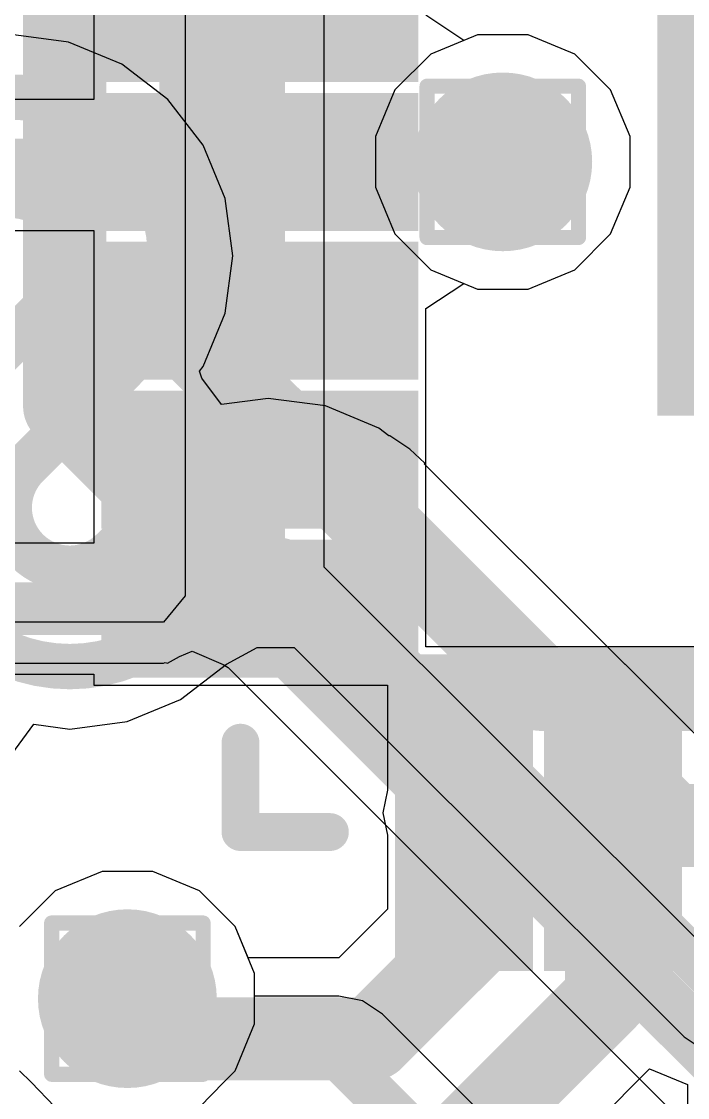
# Model space of a CAD drawing. Header units: inches. Extents: x -6 to 5433, y -4 to 5447.
# Drawn here: x 21.445 to 23.679, y 8.172 to 11.784 of the extents above; entities that cross this region are included whole.
import ezdxf

# ---------------------------------------------------------------- set-up
doc = ezdxf.new("R2010")
doc.units = ezdxf.units.IN
for name, color, linetype in [('Bottom Layer', 5, 'Continuous'), ('Drill Drawing', 1, 'Continuous'), ('Ground', 16, 'Continuous'), ('Power', 76, 'Continuous'), ('Top Layer', 1, 'Continuous'), ('Top Overlay', 2, 'Continuous'), ('Top Paste', 8, 'Continuous'), ('Top Solder', 216, 'Continuous'), ('Via Holes', 16, 'Continuous')]:
    doc.layers.add(name, color=color, linetype=linetype)

msp = doc.modelspace()

# ---------------------------------------------------------------- hatches: boundary and pattern name
at = {"layer": 'Bottom Layer'}
h = msp.add_hatch(color=5, dxfattribs=at)
edge = h.paths.add_edge_path()
edge.add_arc((23.05963384, 11.31305332), 0.2999994, 0, 360)
h = msp.add_hatch(color=5, dxfattribs=at)
edge = h.paths.add_edge_path()
edge.add_arc((21.80010118, 8.50365584), 0.2999994, 0, 360)
at = {"layer": 'Ground'}
h = msp.add_hatch(color=16, dxfattribs=at)
edge = h.paths.add_edge_path()
edge.add_arc((23.05963384, 11.31305332), 0.2999994, 0, 360)
h = msp.add_hatch(color=16, dxfattribs=at)
edge = h.paths.add_edge_path()
edge.add_arc((21.80010118, 8.50365584), 0.2999994, 0, 360)
at = {"layer": 'Power'}
h = msp.add_hatch(color=76, dxfattribs=at)
edge = h.paths.add_edge_path()
edge.add_arc((23.05963384, 11.31305332), 0.2999994, 0, 360)
h = msp.add_hatch(color=76, dxfattribs=at)
edge = h.paths.add_edge_path()
edge.add_arc((21.80010118, 8.50365584), 0.2999994, 0, 360)
at = {"layer": 'Top Layer'}
for points in [[(21.81463379, 11.9430546), (22.67463461, 11.9430546), (22.67463461, 11.68305512), (21.81463379, 11.68305512)], [(21.81463379, 11.44305306), (22.67463461, 11.44305306), (22.67463461, 11.18305358), (21.81463379, 11.18305358)], [(21.81463379, 10.94305406), (22.67463461, 10.94305406), (22.67463461, 10.68305458), (21.81463379, 10.68305458)], [(21.81463379, 10.44305252), (22.67463461, 10.44305252), (22.67463461, 10.18305304), (21.81463379, 10.18305304)], [(21.81463379, 9.94305352), (22.67463461, 9.94305352), (22.67463461, 9.68305404), (21.81463379, 9.68305404)], [(22.79963436, 9.55805429), (23.05963384, 9.55805429), (23.05963384, 8.69805347), (22.79963436, 8.69805347)], [(23.29963336, 9.55805429), (23.55963284, 9.55805429), (23.55963284, 8.69805347), (23.29963336, 8.69805347)]]:
    msp.add_hatch(color=1, dxfattribs=at).paths.add_polyline_path(points)
h = msp.add_hatch(color=1, dxfattribs=at)
edge = h.paths.add_edge_path()
edge.add_arc((23.05963384, 11.31305332), 0.2999994, 0, 360)
h = msp.add_hatch(color=1, dxfattribs=at)
edge = h.paths.add_edge_path()
edge.add_arc((21.80010118, 8.50365584), 0.2999994, 0, 360)
at = {"layer": 'Top Paste'}
for points in [[(21.81463379, 11.9430546), (22.67463461, 11.9430546), (22.67463461, 11.68305512), (21.81463379, 11.68305512)], [(21.81463379, 11.44305306), (22.67463461, 11.44305306), (22.67463461, 11.18305358), (21.81463379, 11.18305358)], [(21.81463379, 10.94305406), (22.67463461, 10.94305406), (22.67463461, 10.68305458), (21.81463379, 10.68305458)], [(21.81463379, 10.44305252), (22.67463461, 10.44305252), (22.67463461, 10.18305304), (21.81463379, 10.18305304)], [(21.81463379, 9.94305352), (22.67463461, 9.94305352), (22.67463461, 9.68305404), (21.81463379, 9.68305404)], [(22.79963436, 9.55805429), (23.05963384, 9.55805429), (23.05963384, 8.69805347), (22.79963436, 8.69805347)], [(23.29963336, 9.55805429), (23.55963284, 9.55805429), (23.55963284, 8.69805347), (23.29963336, 8.69805347)]]:
    msp.add_hatch(color=8, dxfattribs=at).paths.add_polyline_path(points)
at = {"layer": 'Top Solder'}
for points in [[(23.57803387, 16.66465425), (29.78123457, 16.66465425), (29.78123457, 10.46145355), (23.57803387, 10.46145355)], [(21.71303379, 12.0446546), (22.77623461, 12.0446546), (22.77623461, 11.58145512), (21.71303379, 11.58145512)], [(21.71303379, 11.54465306), (22.77623461, 11.54465306), (22.77623461, 11.08145358), (21.71303379, 11.08145358)], [(21.71303379, 11.04465406), (22.77623461, 11.04465406), (22.77623461, 10.58145458), (21.71303379, 10.58145458)], [(21.71303379, 10.54465252), (22.77623461, 10.54465252), (22.77623461, 10.08145304), (21.71303379, 10.08145304)], [(21.71303379, 10.04465352), (22.77623461, 10.04465352), (22.77623461, 9.58145404), (21.71303379, 9.58145404)], [(22.69803436, 9.659654289999999), (23.16123384, 9.659654289999999), (23.16123384, 8.59645347), (22.69803436, 8.59645347)], [(23.19803336, 9.659654289999999), (23.66123284, 9.659654289999999), (23.66123284, 8.59645347), (23.19803336, 8.59645347)]]:
    msp.add_hatch(color=216, dxfattribs=at).paths.add_polyline_path(points)
at = {"layer": 'Via Holes'}
h = msp.add_hatch(color=7, dxfattribs=at)
edge = h.paths.add_edge_path()
edge.add_arc((23.05963384, 11.31305332), 0.1499997, 0, 360)
h = msp.add_hatch(color=7, dxfattribs=at)
edge = h.paths.add_edge_path()
edge.add_arc((21.80010118, 8.50365584), 0.1499997, 0, 360)

# ---------------------------------------------------------------- linework, layer by layer
at = {"layer": 'Bottom Layer'}
for points in [[(21.58974854, 10.4936798, 0.2794, 0.2794, 0), (21.58974854, 12.35539058, 0.2794, 0.2794, 0)], [(22.04694854, 10.68305712, 0.2794, 0.2794, 0), (22.04694854, 12.16601326, 0.2794, 0.2794, 0)], [(22.04694854, 10.68305712, 0.2794, 0.2794, 0), (23.18777176, 9.5422339, 0.2794, 0.2794, 0)], [(21.58974854, 10.4936798, 0.2794, 0.2794, 0), (22.99839444, 9.085033899999999, 0.2794, 0.2794, 0)], [(23.18777176, 9.5422339, 0.2794, 0.2794, 0), (27.37359778, 9.5422339, 0.2794, 0.2794, 0)], [(22.99839444, 9.085033899999999, 0.2794, 0.2794, 0), (33.6616802, 9.085033899999999, 0.2794, 0.2794, 0)]]:
    msp.add_lwpolyline(points, format="xyseb", dxfattribs=at)
for points in [[(21.97709854, 10.68305712, 0.1397, 0.1397, 1), (22.11679854, 10.68305712, 0.1397, 0.1397, 1)], [(21.97709854, 10.68305712, 0.1397, 0.1397, 1), (22.11679854, 10.68305712, 0.1397, 0.1397, 1)], [(21.51989854, 10.4936798, 0.1397, 0.1397, 1), (21.65959854, 10.4936798, 0.1397, 0.1397, 1)], [(21.51989854, 10.4936798, 0.1397, 0.1397, 1), (21.65959854, 10.4936798, 0.1397, 0.1397, 1)], [(23.11792176, 9.5422339, 0.1397, 0.1397, 1), (23.25762176, 9.5422339, 0.1397, 0.1397, 1)], [(23.11792176, 9.5422339, 0.1397, 0.1397, 1), (23.25762176, 9.5422339, 0.1397, 0.1397, 1)], [(22.92854444, 9.085033899999999, 0.1397, 0.1397, 1), (23.06824444, 9.085033899999999, 0.1397, 0.1397, 1)], [(22.92854444, 9.085033899999999, 0.1397, 0.1397, 1), (23.06824444, 9.085033899999999, 0.1397, 0.1397, 1)]]:
    msp.add_lwpolyline(points, format="xyseb", close=True, dxfattribs=at)
at = {"layer": 'Drill Drawing'}
for points in [[(22.80563384, 11.56705332, 0.0508, 0.0508, 0), (23.31363384, 11.56705332, 0.0508, 0.0508, 0)], [(22.80563384, 11.05905332, 0.0508, 0.0508, 0), (22.80563384, 11.56705332, 0.0508, 0.0508, 0)], [(23.31363384, 11.05905332, 0.0508, 0.0508, 0), (23.31363384, 11.56705332, 0.0508, 0.0508, 0)], [(22.90723384, 11.46545332, 0.0508, 0.0508, 0), (23.21203384, 11.46545332, 0.0508, 0.0508, 0)], [(22.90723384, 11.16065332, 0.0508, 0.0508, 0), (22.90723384, 11.46545332, 0.0508, 0.0508, 0)], [(23.21203384, 11.16065332, 0.0508, 0.0508, 0), (23.21203384, 11.46545332, 0.0508, 0.0508, 0)], [(22.90723384, 11.16065332, 0.0508, 0.0508, 0), (23.21203384, 11.16065332, 0.0508, 0.0508, 0)], [(22.80563384, 11.05905332, 0.0508, 0.0508, 0), (23.31363384, 11.05905332, 0.0508, 0.0508, 0)], [(21.54610118, 8.757655839999998, 0.0508, 0.0508, 0), (22.05410118, 8.757655839999998, 0.0508, 0.0508, 0)], [(21.54610118, 8.249655839999999, 0.0508, 0.0508, 0), (21.54610118, 8.757655839999998, 0.0508, 0.0508, 0)], [(22.05410118, 8.249655839999999, 0.0508, 0.0508, 0), (22.05410118, 8.757655839999998, 0.0508, 0.0508, 0)], [(21.64770118, 8.65605584, 0.0508, 0.0508, 0), (21.95250118, 8.65605584, 0.0508, 0.0508, 0)], [(21.64770118, 8.35125584, 0.0508, 0.0508, 0), (21.64770118, 8.65605584, 0.0508, 0.0508, 0)], [(21.95250118, 8.35125584, 0.0508, 0.0508, 0), (21.95250118, 8.65605584, 0.0508, 0.0508, 0)], [(21.64770118, 8.35125584, 0.0508, 0.0508, 0), (21.95250118, 8.35125584, 0.0508, 0.0508, 0)], [(21.54610118, 8.249655839999999, 0.0508, 0.0508, 0), (22.05410118, 8.249655839999999, 0.0508, 0.0508, 0)]]:
    msp.add_lwpolyline(points, format="xyseb", dxfattribs=at)
for points in [[(22.79293384, 11.56705332, 0.0254, 0.0254, 1), (22.81833384, 11.56705332, 0.0254, 0.0254, 1)], [(22.79293384, 11.56705332, 0.0254, 0.0254, 1), (22.81833384, 11.56705332, 0.0254, 0.0254, 1)], [(23.30093384, 11.56705332, 0.0254, 0.0254, 1), (23.32633384, 11.56705332, 0.0254, 0.0254, 1)], [(23.30093384, 11.56705332, 0.0254, 0.0254, 1), (23.32633384, 11.56705332, 0.0254, 0.0254, 1)], [(22.89453384, 11.46545332, 0.0254, 0.0254, 1), (22.91993384, 11.46545332, 0.0254, 0.0254, 1)], [(22.89453384, 11.46545332, 0.0254, 0.0254, 1), (22.91993384, 11.46545332, 0.0254, 0.0254, 1)], [(23.19933384, 11.46545332, 0.0254, 0.0254, 1), (23.22473384, 11.46545332, 0.0254, 0.0254, 1)], [(23.19933384, 11.46545332, 0.0254, 0.0254, 1), (23.22473384, 11.46545332, 0.0254, 0.0254, 1)], [(22.89453384, 11.16065332, 0.0254, 0.0254, 1), (22.91993384, 11.16065332, 0.0254, 0.0254, 1)], [(22.89453384, 11.16065332, 0.0254, 0.0254, 1), (22.91993384, 11.16065332, 0.0254, 0.0254, 1)], [(23.19933384, 11.16065332, 0.0254, 0.0254, 1), (23.22473384, 11.16065332, 0.0254, 0.0254, 1)], [(23.19933384, 11.16065332, 0.0254, 0.0254, 1), (23.22473384, 11.16065332, 0.0254, 0.0254, 1)], [(22.79293384, 11.05905332, 0.0254, 0.0254, 1), (22.81833384, 11.05905332, 0.0254, 0.0254, 1)], [(22.79293384, 11.05905332, 0.0254, 0.0254, 1), (22.81833384, 11.05905332, 0.0254, 0.0254, 1)], [(23.30093384, 11.05905332, 0.0254, 0.0254, 1), (23.32633384, 11.05905332, 0.0254, 0.0254, 1)], [(23.30093384, 11.05905332, 0.0254, 0.0254, 1), (23.32633384, 11.05905332, 0.0254, 0.0254, 1)], [(21.53340118, 8.757655839999998, 0.0254, 0.0254, 1), (21.55880118, 8.757655839999998, 0.0254, 0.0254, 1)], [(21.53340118, 8.757655839999998, 0.0254, 0.0254, 1), (21.55880118, 8.757655839999998, 0.0254, 0.0254, 1)], [(22.04140118, 8.757655839999998, 0.0254, 0.0254, 1), (22.06680118, 8.757655839999998, 0.0254, 0.0254, 1)], [(22.04140118, 8.757655839999998, 0.0254, 0.0254, 1), (22.06680118, 8.757655839999998, 0.0254, 0.0254, 1)], [(21.63500118, 8.65605584, 0.0254, 0.0254, 1), (21.66040118, 8.65605584, 0.0254, 0.0254, 1)], [(21.63500118, 8.65605584, 0.0254, 0.0254, 1), (21.66040118, 8.65605584, 0.0254, 0.0254, 1)], [(21.93980118, 8.65605584, 0.0254, 0.0254, 1), (21.96520118, 8.65605584, 0.0254, 0.0254, 1)], [(21.93980118, 8.65605584, 0.0254, 0.0254, 1), (21.96520118, 8.65605584, 0.0254, 0.0254, 1)], [(21.63500118, 8.35125584, 0.0254, 0.0254, 1), (21.66040118, 8.35125584, 0.0254, 0.0254, 1)], [(21.63500118, 8.35125584, 0.0254, 0.0254, 1), (21.66040118, 8.35125584, 0.0254, 0.0254, 1)], [(21.93980118, 8.35125584, 0.0254, 0.0254, 1), (21.96520118, 8.35125584, 0.0254, 0.0254, 1)], [(21.93980118, 8.35125584, 0.0254, 0.0254, 1), (21.96520118, 8.35125584, 0.0254, 0.0254, 1)], [(21.53340118, 8.249655839999999, 0.0254, 0.0254, 1), (21.55880118, 8.249655839999999, 0.0254, 0.0254, 1)], [(21.53340118, 8.249655839999999, 0.0254, 0.0254, 1), (21.55880118, 8.249655839999999, 0.0254, 0.0254, 1)], [(22.04140118, 8.249655839999999, 0.0254, 0.0254, 1), (22.06680118, 8.249655839999999, 0.0254, 0.0254, 1)], [(22.04140118, 8.249655839999999, 0.0254, 0.0254, 1), (22.06680118, 8.249655839999999, 0.0254, 0.0254, 1)]]:
    msp.add_lwpolyline(points, format="xyseb", close=True, dxfattribs=at)
at = {"layer": 'Ground'}
for p, q in [((21.60285494, 11.71488894), (21.41056424, 11.74020512)), ((21.78203924, 11.6406676), (21.60285494, 11.71488894)), ((22.97469878, 11.74005272), (22.8177598, 11.67504396)), ((23.1445689, 11.74005272), (22.97469878, 11.74005272)), ((23.30150788, 11.67504396), (23.1445689, 11.74005272)), ((22.8177598, 11.67504396), (22.6976432, 11.55492736)), ((23.42162448, 11.55492736), (23.30150788, 11.67504396)), ((21.93591244, 11.52260078), (21.78203924, 11.6406676)), ((22.6976432, 11.55492736), (22.63263444, 11.39798838)), ((23.48663324, 11.39798838), (23.42162448, 11.55492736)), ((22.05397926, 11.36872758), (21.93591244, 11.52260078)), ((22.63263444, 11.39798838), (22.63263444, 11.22811826)), ((23.48663324, 11.22811826), (23.48663324, 11.39798838)), ((22.1282006, 11.18954328), (22.05397926, 11.36872758)), ((22.63263444, 11.22811826), (22.6976432, 11.07117928)), ((23.42162448, 11.07117928), (23.48663324, 11.22811826)), ((22.15351678, 10.99725258), (22.1282006, 11.18954328)), ((22.6976432, 11.07117928), (22.8177598, 10.95106268)), ((23.30150788, 10.95106268), (23.42162448, 11.07117928)), ((22.1282006, 10.80496188), (22.15351678, 10.99725258)), ((22.8177598, 10.95106268), (22.97469878, 10.88605392)), ((23.1445689, 10.88605392), (23.30150788, 10.95106268)), ((22.97469878, 10.88605392), (23.1445689, 10.88605392)), ((22.05397926, 10.62577758), (22.1282006, 10.80496188)), ((22.04256704, 10.61090334), (22.05397926, 10.62577758)), ((22.05019212, 10.58723308), (22.04256704, 10.61090334)), ((22.11623974, 10.49829244), (22.05019212, 10.58723308)), ((22.27265548, 10.51888676), (22.11623974, 10.49829244)), ((22.46494618, 10.49357058), (22.27265548, 10.51888676)), ((22.64413048, 10.41934924), (22.46494618, 10.49357058)), ((22.67790232, 10.39343616), (22.64413048, 10.41934924)), ((22.6807522, 10.39286974), (22.67790232, 10.39343616)), ((22.74797076, 10.34796508), (22.6807522, 10.39286974)), ((22.79800876, 10.30128242), (22.74797076, 10.34796508)), ((22.79632728, 10.29960094), (22.79800876, 10.30128242)), ((22.8859334, 10.20999228), (22.79632728, 10.29960094)), ((23.34862234, 9.7473008), (22.8859334, 10.20999228)), ((23.34862996, 9.747295719999999), (23.34862234, 9.7473008)), ((23.47087, 9.625053139999999), (23.34862996, 9.747295719999999)), ((22.13223412, 9.626526339999998), (22.23589406, 9.68288132)), ((22.23589406, 9.68288132), (22.36007974, 9.68288132)), ((22.36007974, 9.68288132), (22.82214892, 9.22081214)), ((21.97836346, 9.50846206), (22.13223412, 9.626526339999998)), ((23.47090048, 9.62503282), (23.47087, 9.625053139999999)), ((24.03685312, 9.059080179999999), (23.47090048, 9.62503282)), ((21.79917916, 9.43424072), (21.97836346, 9.50846206)), ((21.60688846, 9.40892454), (21.79917916, 9.43424072)), ((21.40054394, 9.30799256), (21.48590064, 9.42485288)), ((21.48590064, 9.42485288), (21.60688846, 9.40892454)), ((22.82214892, 9.22081214), (22.82216416, 9.22080198)), ((22.82216416, 9.22080198), (22.9444042, 9.09856448)), ((22.9444042, 9.09856448), (22.94441436, 9.098549239999999)), ((22.94441436, 9.098549239999999), (23.66776318, 8.375200419999999)), ((21.71516612, 8.930655239999998), (21.55822714, 8.865646479999999)), ((21.88503624, 8.930655239999998), (21.71516612, 8.930655239999998)), ((22.04197522, 8.865646479999999), (21.88503624, 8.930655239999998)), ((21.55822714, 8.865646479999999), (21.43811054, 8.74552988)), ((22.16209182, 8.74552988), (22.04197522, 8.865646479999999)), ((22.22710058, 8.588590899999998), (22.16209182, 8.74552988)), ((22.22710058, 8.51243662), (22.22710058, 8.588590899999998)), ((22.50981782, 8.51243662), (22.22710058, 8.51243662)), ((22.50983052, 8.51243916), (22.50981782, 8.51243662)), ((22.58911662, 8.496665759999999), (22.50983052, 8.51243916)), ((22.6563301, 8.45175602), (22.58911662, 8.496665759999999)), ((23.27026334, 7.83782024), (22.6563301, 8.45175602)), ((23.66776318, 8.375200419999999), (23.73497666, 8.33029068)), ((21.43811054, 8.2617818), (21.47676934, 8.223123)), ((21.47676934, 8.223123), (21.55676918, 8.14015644))]:
    msp.add_line(p, q, dxfattribs=at)
for points in [[(21.03339456, 11.37441972, 0.1524, 0.1524, -0.4142175073074995), (21.78773392, 11.37441972, 0.1524, 0.1524, 0)], [(21.78773392, 11.37441972, 0.1524, 0.1524, -0.4142145486023437), (21.78773392, 10.6200829, 0.1524, 0.1524, 0)], [(21.2675089, 11.14156522, 0.1524, 0.1524, -0.41294042440532), (21.55425204, 11.14093784, 0.1524, 0.1524, 0)], [(21.55425204, 11.14093784, 0.1524, 0.1524, -0.4142161512121741), (21.5542495, 10.85356732, 0.1524, 0.1524, 0)], [(21.22971878, 10.52903914, 0.1524, 0.1524, 0), (21.5542495, 10.85356732, 0.1524, 0.1524, 0)], [(21.4632032, 10.29555472, 0.1524, 0.1524, 0), (21.78773392, 10.6200829, 0.1524, 0.1524, 0)], [(21.75057372, 10.00818928, 0.1524, 0.1524, -0.9999867418257857), (21.46320066, 10.29555472, 0.1524, 0.1524, 0)], [(21.46320066, 10.29555472, 0.1524, 0.1524, 0), (21.4632032, 10.29555472, 0.1524, 0.1524, 0)], [(21.8954858, 10.1531039, 0.1524, 0.1524, -0.3742973214153039), (22.59427536, 10.20146042, 0.1524, 0.1524, 0)], [(22.59427536, 10.20146042, 0.1524, 0.1524, 0), (22.6014661, 10.20146042, 0.1524, 0.1524, 0)], [(22.6014661, 10.20146042, 0.1524, 0.1524, 0), (22.64968546, 10.15324106, 0.1524, 0.1524, 0)], [(21.75057372, 10.00818928, 0.1524, 0.1524, 0), (21.8954858, 10.15310136, 0.1524, 0.1524, 0)], [(21.8954858, 10.15310136, 0.1524, 0.1524, 0), (21.8954858, 10.1531039, 0.1524, 0.1524, 0)], [(22.64968292, 10.1532436, 0.1524, 0.1524, -9.175670784621713e-05), (22.64982262, 10.1531039, 0.1524, 0.1524, 0)], [(22.64982262, 10.1531039, 0.1524, 0.1524, 0), (23.20213038, 9.60079614, 0.1524, 0.1524, 0)], [(22.12897022, 9.91961948, 0.1524, 0.1524, -0.4152443090914809), (22.41684366, 9.919116559999999, 0.1524, 0.1524, 0)], [(21.9840556, 9.774707399999999, 0.1524, 0.1524, 0), (22.12896768, 9.91961948, 0.1524, 0.1524, 0)], [(22.12896768, 9.91961948, 0.1524, 0.1524, 0), (22.12897022, 9.91961948, 0.1524, 0.1524, 0)], [(22.41719418, 9.918768579999998, 0.1524, 0.1524, -0.0007506422168789914), (22.41684366, 9.919116559999999, 0.1524, 0.1524, 0)], [(22.41719418, 9.91876604, 0.1524, 0.1524, 0), (22.9686485, 9.36731172, 0.1524, 0.1524, 0)], [(21.9840556, 9.774707399999999, 0.1524, 0.1524, -0.41387039534664), (21.23016328, 9.774265439999999, 0.1524, 0.1524, 0)], [(23.20213038, 9.60079614, 0.1524, 0.1524, 0), (23.32439582, 9.4785307, 0.1524, 0.1524, 0)], [(23.32439582, 9.4785307, 0.1524, 0.1524, 0), (23.32439836, 9.478533239999999, 0.1524, 0.1524, 0)], [(23.3244009, 9.478533239999999, 0.1524, 0.1524, 0), (23.95103414, 8.851899999999999, 0.1524, 0.1524, 0)], [(22.9686485, 9.367314259999999, 0.1524, 0.1524, 0), (22.96865104, 9.367314259999999, 0.1524, 0.1524, 0)], [(22.96865104, 9.367314259999999, 0.1524, 0.1524, 0), (23.09091648, 9.24504882, 0.1524, 0.1524, 0)], [(23.09091394, 9.24504882, 0.1524, 0.1524, 0), (23.81426276, 8.5217, 0.1524, 0.1524, 0)], [(21.80010118, 8.50365584, 0.1524, 0.1524, 0), (21.99850058, 8.305256439999999, 0.1524, 0.1524, 0)], [(21.99850058, 8.305256439999999, 0.1524, 0.1524, 0), (22.50983052, 8.305256439999999, 0.1524, 0.1524, 0)], [(22.50983052, 8.305256439999999, 0.1524, 0.1524, 0), (23.12377138, 7.691315579999999, 0.1524, 0.1524, 0)]]:
    msp.add_lwpolyline(points, format="xyseb", dxfattribs=at)
for points in [[(21.74963392, 11.37441972, 0.0762, 0.0762, 1), (21.82583392, 11.37441972, 0.0762, 0.0762, 1)], [(21.74963392, 11.37441972, 0.0762, 0.0762, 1), (21.82583392, 11.37441972, 0.0762, 0.0762, 1)], [(21.51615204, 11.14093784, 0.0762, 0.0762, 1), (21.59235204, 11.14093784, 0.0762, 0.0762, 1)], [(21.51615204, 11.14093784, 0.0762, 0.0762, 1), (21.59235204, 11.14093784, 0.0762, 0.0762, 1)], [(21.5161495, 10.85356732, 0.0762, 0.0762, 1), (21.5923495, 10.85356732, 0.0762, 0.0762, 1)], [(21.5161495, 10.85356732, 0.0762, 0.0762, 1), (21.5923495, 10.85356732, 0.0762, 0.0762, 1)], [(21.74963392, 10.6200829, 0.0762, 0.0762, 1), (21.82583392, 10.6200829, 0.0762, 0.0762, 1)], [(21.74963392, 10.6200829, 0.0762, 0.0762, 1), (21.82583392, 10.6200829, 0.0762, 0.0762, 1)], [(21.42510066, 10.29555472, 0.0762, 0.0762, 1), (21.50130066, 10.29555472, 0.0762, 0.0762, 1)], [(21.42510066, 10.29555472, 0.0762, 0.0762, 1), (21.50130066, 10.29555472, 0.0762, 0.0762, 1)], [(21.4251032, 10.29555472, 0.0762, 0.0762, 1), (21.5013032, 10.29555472, 0.0762, 0.0762, 1)], [(21.4251032, 10.29555472, 0.0762, 0.0762, 1), (21.5013032, 10.29555472, 0.0762, 0.0762, 1)], [(22.55617536, 10.20146042, 0.0762, 0.0762, 1), (22.63237536, 10.20146042, 0.0762, 0.0762, 1)], [(22.55617536, 10.20146042, 0.0762, 0.0762, 1), (22.63237536, 10.20146042, 0.0762, 0.0762, 1)], [(22.5633661, 10.20146042, 0.0762, 0.0762, 1), (22.6395661, 10.20146042, 0.0762, 0.0762, 1)], [(22.5633661, 10.20146042, 0.0762, 0.0762, 1), (22.6395661, 10.20146042, 0.0762, 0.0762, 1)], [(21.8573858, 10.1531039, 0.0762, 0.0762, 1), (21.9335858, 10.1531039, 0.0762, 0.0762, 1)], [(21.8573858, 10.1531039, 0.0762, 0.0762, 1), (21.9335858, 10.1531039, 0.0762, 0.0762, 1)], [(21.8573858, 10.15310136, 0.0762, 0.0762, 1), (21.9335858, 10.15310136, 0.0762, 0.0762, 1)], [(21.8573858, 10.15310136, 0.0762, 0.0762, 1), (21.9335858, 10.15310136, 0.0762, 0.0762, 1)], [(22.61158292, 10.1532436, 0.0762, 0.0762, 1), (22.68778292, 10.1532436, 0.0762, 0.0762, 1)], [(22.61158546, 10.15324106, 0.0762, 0.0762, 1), (22.68778546, 10.15324106, 0.0762, 0.0762, 1)], [(22.61172262, 10.1531039, 0.0762, 0.0762, 1), (22.68792262, 10.1531039, 0.0762, 0.0762, 1)], [(22.61172262, 10.1531039, 0.0762, 0.0762, 1), (22.68792262, 10.1531039, 0.0762, 0.0762, 1)], [(21.71247372, 10.00818928, 0.0762, 0.0762, 1), (21.78867372, 10.00818928, 0.0762, 0.0762, 1)], [(21.71247372, 10.00818928, 0.0762, 0.0762, 1), (21.78867372, 10.00818928, 0.0762, 0.0762, 1)], [(22.09086768, 9.91961948, 0.0762, 0.0762, 1), (22.16706768, 9.91961948, 0.0762, 0.0762, 1)], [(22.09086768, 9.91961948, 0.0762, 0.0762, 1), (22.16706768, 9.91961948, 0.0762, 0.0762, 1)], [(22.09087022, 9.91961948, 0.0762, 0.0762, 1), (22.16707022, 9.91961948, 0.0762, 0.0762, 1)], [(22.09087022, 9.91961948, 0.0762, 0.0762, 1), (22.16707022, 9.91961948, 0.0762, 0.0762, 1)], [(22.37874366, 9.919116559999999, 0.0762, 0.0762, 1), (22.45494366, 9.919116559999999, 0.0762, 0.0762, 1)], [(22.37874366, 9.919116559999999, 0.0762, 0.0762, 1), (22.45494366, 9.919116559999999, 0.0762, 0.0762, 1)], [(22.37909418, 9.918768579999998, 0.0762, 0.0762, 1), (22.45529418, 9.918768579999998, 0.0762, 0.0762, 1)], [(22.37909418, 9.91876604, 0.0762, 0.0762, 1), (22.45529418, 9.91876604, 0.0762, 0.0762, 1)], [(21.9459556, 9.774707399999999, 0.0762, 0.0762, 1), (22.0221556, 9.774707399999999, 0.0762, 0.0762, 1)], [(21.9459556, 9.774707399999999, 0.0762, 0.0762, 1), (22.0221556, 9.774707399999999, 0.0762, 0.0762, 1)], [(23.16403038, 9.60079614, 0.0762, 0.0762, 1), (23.24023038, 9.60079614, 0.0762, 0.0762, 1)], [(23.16403038, 9.60079614, 0.0762, 0.0762, 1), (23.24023038, 9.60079614, 0.0762, 0.0762, 1)], [(23.28629582, 9.4785307, 0.0762, 0.0762, 1), (23.36249582, 9.4785307, 0.0762, 0.0762, 1)], [(23.28629582, 9.4785307, 0.0762, 0.0762, 1), (23.36249582, 9.4785307, 0.0762, 0.0762, 1)], [(23.28629836, 9.478533239999999, 0.0762, 0.0762, 1), (23.36249836, 9.478533239999999, 0.0762, 0.0762, 1)], [(23.2863009, 9.478533239999999, 0.0762, 0.0762, 1), (23.3625009, 9.478533239999999, 0.0762, 0.0762, 1)], [(22.9305485, 9.367314259999999, 0.0762, 0.0762, 1), (23.0067485, 9.367314259999999, 0.0762, 0.0762, 1)], [(22.9305485, 9.36731172, 0.0762, 0.0762, 1), (23.0067485, 9.36731172, 0.0762, 0.0762, 1)], [(22.93055104, 9.367314259999999, 0.0762, 0.0762, 1), (23.00675104, 9.367314259999999, 0.0762, 0.0762, 1)], [(22.93055104, 9.367314259999999, 0.0762, 0.0762, 1), (23.00675104, 9.367314259999999, 0.0762, 0.0762, 1)], [(23.05281394, 9.24504882, 0.0762, 0.0762, 1), (23.12901394, 9.24504882, 0.0762, 0.0762, 1)], [(23.05281648, 9.24504882, 0.0762, 0.0762, 1), (23.12901648, 9.24504882, 0.0762, 0.0762, 1)], [(21.76200118, 8.50365584, 0.0762, 0.0762, 1), (21.83820118, 8.50365584, 0.0762, 0.0762, 1)], [(21.96040058, 8.305256439999999, 0.0762, 0.0762, 1), (22.03660058, 8.305256439999999, 0.0762, 0.0762, 1)], [(21.96040058, 8.305256439999999, 0.0762, 0.0762, 1), (22.03660058, 8.305256439999999, 0.0762, 0.0762, 1)], [(22.47173052, 8.305256439999999, 0.0762, 0.0762, 1), (22.54793052, 8.305256439999999, 0.0762, 0.0762, 1)], [(22.47173052, 8.305256439999999, 0.0762, 0.0762, 1), (22.54793052, 8.305256439999999, 0.0762, 0.0762, 1)]]:
    msp.add_lwpolyline(points, format="xyseb", close=True, dxfattribs=at)
at = {"layer": 'Power'}
for p, q in [((22.4601786, 9.952870619999999), (22.4601786, 14.14104868)), ((21.99402256, 14.04450582), (21.99402256, 9.8563303)), ((25.01208612, 7.400963099999999), (22.4601786, 9.952870619999999)), ((21.99402256, 9.8563303), (21.92081976, 9.76713312)), ((21.92081976, 9.76713312), (19.5318761, 9.76713312)), ((21.93429446, 9.63032872), (21.975191, 9.6521905)), ((21.975191, 9.6521905), (22.01802048, 9.66992986)), ((22.01802048, 9.66992986), (22.12112924, 9.62541128)), ((20.30976126, 9.629668319999999), (21.92081976, 9.629668319999999)), ((21.92081976, 9.629668319999999), (21.92743646, 9.63240898)), ((21.92743646, 9.63240898), (21.93429446, 9.63032872)), ((22.12112924, 9.62541128), (22.13841394, 9.61539352)), ((22.13841394, 9.61539352), (26.21212944, 5.541678019999999)), ((21.71516612, 8.930655239999998), (21.55822714, 8.865646479999999)), ((21.88503624, 8.930655239999998), (21.71516612, 8.930655239999998)), ((22.04197522, 8.865646479999999), (21.88503624, 8.930655239999998)), ((21.55822714, 8.865646479999999), (21.43811054, 8.74552988)), ((22.16209182, 8.74552988), (22.04197522, 8.865646479999999)), ((22.22710058, 8.588590899999998), (22.16209182, 8.74552988)), ((22.22710058, 8.41872078), (22.22710058, 8.588590899999998)), ((22.16209182, 8.2617818), (22.22710058, 8.41872078)), ((21.43811054, 8.2617818), (21.47676934, 8.223123)), ((22.12343302, 8.223123), (22.16209182, 8.2617818)), ((21.47676934, 8.223123), (21.55676918, 8.14015644)), ((22.04343318, 8.14015644), (22.12343302, 8.223123))]:
    msp.add_line(p, q, dxfattribs=at)
for points in [[(22.22710058, 9.85632776, 0.2032, 0.2032, 0), (22.22710058, 14.14104868, 0.2032, 0.2032, 0)], [(22.22710058, 9.85632776, 0.2032, 0.2032, 0), (26.4095357, 5.67389264, 0.2032, 0.2032, 0)]]:
    msp.add_lwpolyline(points, format="xyseb", dxfattribs=at)
msp.add_lwpolyline([(22.17630058, 9.85632776, 0.1016, 0.1016, 1), (22.27790058, 9.85632776, 0.1016, 0.1016, 1)], format="xyseb", close=True, dxfattribs=at)
msp.add_lwpolyline([(22.17630058, 9.85632776, 0.1016, 0.1016, 1), (22.27790058, 9.85632776, 0.1016, 0.1016, 1)], format="xyseb", close=True, dxfattribs=at)
at = {"layer": 'Top Layer'}
for p, q in [((21.68763506, 12.55605312), (21.68763506, 11.52258554)), ((22.92863588, 11.72097224), (22.80163334, 11.8058311)), ((22.97469878, 11.74005272), (22.92863588, 11.72097224)), ((23.1445689, 11.74005272), (22.97469878, 11.74005272)), ((23.30150788, 11.67504396), (23.1445689, 11.74005272)), ((23.42162448, 11.55492736), (23.30150788, 11.67504396)), ((23.48663324, 11.39798838), (23.42162448, 11.55492736)), ((21.68763506, 11.52258554), (21.38150664, 11.52258554)), ((23.48663324, 11.22811826), (23.48663324, 11.39798838)), ((23.42162448, 11.07117928), (23.48663324, 11.22811826)), ((21.38150664, 11.08232734), (21.68763506, 11.08232734)), ((21.68763506, 11.08232734), (21.68763506, 10.03318288)), ((23.30150788, 10.95106268), (23.42162448, 11.07117928)), ((23.1445689, 10.88605392), (23.30150788, 10.95106268)), ((22.80163334, 10.82027554), (22.92863588, 10.9051344)), ((22.92863588, 10.9051344), (22.97469878, 10.88605392)), ((22.97469878, 10.88605392), (23.1445689, 10.88605392)), ((22.80163334, 9.68505302), (22.80163334, 10.82027554)), ((21.68763506, 10.03318288), (21.38150664, 10.03318288)), ((24.97089748, 9.68505302), (22.80163334, 9.68505302)), ((21.38150664, 9.59292468), (21.68763506, 9.59292468)), ((21.68763506, 9.59292468), (21.68763506, 9.55605404)), ((21.68763506, 9.55605404), (22.67263436, 9.55605404)), ((22.67263436, 9.55605404), (22.67263436, 9.20309056)), ((22.67263436, 9.20309056), (22.65770932, 9.12805388)), ((22.65770932, 9.12805388), (22.67263436, 9.0530172)), ((22.67263436, 9.0530172), (22.67263436, 8.80421404)), ((21.71516612, 8.930655239999998), (21.55822714, 8.865646479999999)), ((21.88503624, 8.930655239999998), (21.71516612, 8.930655239999998)), ((22.04197522, 8.865646479999999), (21.88503624, 8.930655239999998)), ((21.55822714, 8.865646479999999), (21.43811054, 8.74552988)), ((22.16209182, 8.74552988), (22.04197522, 8.865646479999999)), ((22.67263436, 8.80421404), (22.50910154, 8.64068122)), ((22.20552328, 8.64068122), (22.16209182, 8.74552988)), ((22.50910154, 8.64068122), (22.20552328, 8.64068122)), ((21.43811054, 8.2617818), (21.47676934, 8.223123)), ((23.0033957, 7.7192759), (23.55210936, 8.26798956)), ((23.55210936, 8.26798956), (23.67910936, 8.21538362)), ((21.47676934, 8.223123), (21.55676918, 8.14015644)), ((23.67910936, 8.21538362), (23.67910936, 7.4779251))]:
    msp.add_line(p, q, dxfattribs=at)
for points in [[(20.90113422, 11.30245644, 0.1778, 0.1778, 0), (23.04903696, 11.30245644, 0.1778, 0.1778, 0)], [(23.04903696, 11.30245644, 0.1778, 0.1778, 0), (23.05963384, 11.31305332, 0.1778, 0.1778, 0)], [(20.90617612, 9.813053779999999, 0.1778, 0.1778, 0), (22.2446342, 9.813053779999999, 0.1778, 0.1778, 0)], [(22.9296341, 9.12805388, 0.2794, 0.2794, 0), (22.9510336, 9.10665438, 0.2794, 0.2794, 0)], [(23.4082336, 9.10665438, 0.2794, 0.2794, 0), (23.4296331, 9.12805388, 0.2794, 0.2794, 0)], [(22.9510336, 8.6980522, 0.2794, 0.2794, 0), (22.9510336, 9.10665438, 0.2794, 0.2794, 0)], [(23.4082336, 8.50867488, 0.2794, 0.2794, 0), (23.4082336, 9.10665438, 0.2794, 0.2794, 0)], [(22.62173784, 8.36875644, 0.2794, 0.2794, 0), (22.9510336, 8.6980522, 0.2794, 0.2794, 0)], [(21.80010118, 8.50365584, 0.2794, 0.2794, 0), (21.93500058, 8.36875644, 0.2794, 0.2794, 0)], [(22.81111516, 7.911556439999999, 0.2794, 0.2794, 0), (23.4082336, 8.50867488, 0.2794, 0.2794, 0)], [(21.93500058, 8.36875644, 0.2794, 0.2794, 0), (22.62173784, 8.36875644, 0.2794, 0.2794, 0)]]:
    msp.add_lwpolyline(points, format="xyseb", dxfattribs=at)
for points in [[(23.00458696, 11.30245644, 0.08889999999999999, 0.08889999999999999, 1), (23.09348696, 11.30245644, 0.08889999999999999, 0.08889999999999999, 1)], [(23.00458696, 11.30245644, 0.08889999999999999, 0.08889999999999999, 1), (23.09348696, 11.30245644, 0.08889999999999999, 0.08889999999999999, 1)], [(23.01518384, 11.31305332, 0.08889999999999999, 0.08889999999999999, 1), (23.10408384, 11.31305332, 0.08889999999999999, 0.08889999999999999, 1)], [(22.2001842, 9.813053779999999, 0.08889999999999999, 0.08889999999999999, 1), (22.2890842, 9.813053779999999, 0.08889999999999999, 0.08889999999999999, 1)], [(22.8597841, 9.12805388, 0.1397, 0.1397, 1), (22.9994841, 9.12805388, 0.1397, 0.1397, 1)], [(23.3597831, 9.12805388, 0.1397, 0.1397, 1), (23.4994831, 9.12805388, 0.1397, 0.1397, 1)], [(22.8811836, 9.10665438, 0.1397, 0.1397, 1), (23.0208836, 9.10665438, 0.1397, 0.1397, 1)], [(22.8811836, 9.10665438, 0.1397, 0.1397, 1), (23.0208836, 9.10665438, 0.1397, 0.1397, 1)], [(23.3383836, 9.10665438, 0.1397, 0.1397, 1), (23.4780836, 9.10665438, 0.1397, 0.1397, 1)], [(23.3383836, 9.10665438, 0.1397, 0.1397, 1), (23.4780836, 9.10665438, 0.1397, 0.1397, 1)], [(22.8811836, 8.6980522, 0.1397, 0.1397, 1), (23.0208836, 8.6980522, 0.1397, 0.1397, 1)], [(22.8811836, 8.6980522, 0.1397, 0.1397, 1), (23.0208836, 8.6980522, 0.1397, 0.1397, 1)], [(21.73025118, 8.50365584, 0.1397, 0.1397, 1), (21.86995118, 8.50365584, 0.1397, 0.1397, 1)], [(23.3383836, 8.50867488, 0.1397, 0.1397, 1), (23.4780836, 8.50867488, 0.1397, 0.1397, 1)], [(23.3383836, 8.50867488, 0.1397, 0.1397, 1), (23.4780836, 8.50867488, 0.1397, 0.1397, 1)], [(21.86515058, 8.36875644, 0.1397, 0.1397, 1), (22.00485058, 8.36875644, 0.1397, 0.1397, 1)], [(21.86515058, 8.36875644, 0.1397, 0.1397, 1), (22.00485058, 8.36875644, 0.1397, 0.1397, 1)], [(22.55188784, 8.36875644, 0.1397, 0.1397, 1), (22.69158784, 8.36875644, 0.1397, 0.1397, 1)], [(22.55188784, 8.36875644, 0.1397, 0.1397, 1), (22.69158784, 8.36875644, 0.1397, 0.1397, 1)]]:
    msp.add_lwpolyline(points, format="xyseb", close=True, dxfattribs=at)
at = {"layer": 'Top Overlay'}
for points in [[(22.17963306, 9.06305274, 0.127, 0.127, 0), (22.17963306, 9.36305468, 0.127, 0.127, 0)], [(22.17963306, 9.06305274, 0.127, 0.127, 0), (22.479635, 9.06305274, 0.127, 0.127, 0)]]:
    msp.add_lwpolyline(points, format="xyseb", dxfattribs=at)
for points in [[(22.14788306, 9.36305468, 0.0635, 0.0635, 1), (22.21138306, 9.36305468, 0.0635, 0.0635, 1)], [(22.14788306, 9.06305274, 0.0635, 0.0635, 1), (22.21138306, 9.06305274, 0.0635, 0.0635, 1)], [(22.14788306, 9.06305274, 0.0635, 0.0635, 1), (22.21138306, 9.06305274, 0.0635, 0.0635, 1)], [(22.447885, 9.06305274, 0.0635, 0.0635, 1), (22.511385, 9.06305274, 0.0635, 0.0635, 1)]]:
    msp.add_lwpolyline(points, format="xyseb", close=True, dxfattribs=at)

doc.saveas('drawing.dxf')
